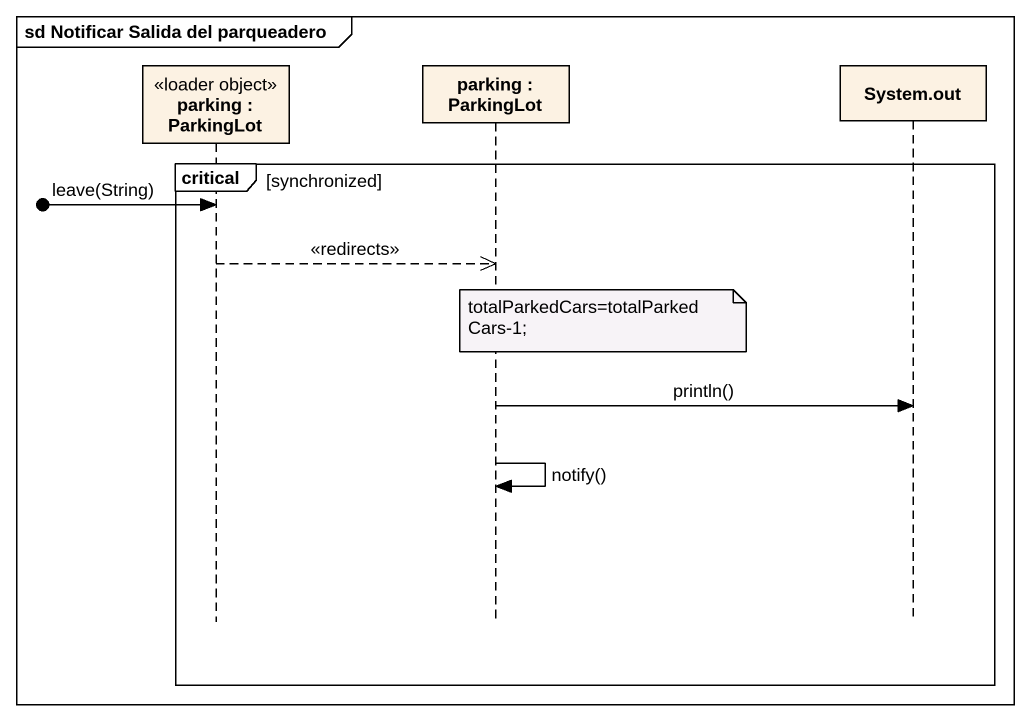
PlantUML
@startuml
mainframe sd Notificar Salida del parqueadero
hide footbox
participant "parking : ParkingLot" as parking <<loader object>>
participant "parking : ParkingLot" as parking_2
participant "System.out" as System_out

critical synchronized
  [o-> parking : leave(String)
  parking -->> parking_2 : <<redirects>>
  note over parking_2 : totalParkedCars=totalParkedCars-1;
  parking_2 -> System_out : println()
  parking_2 -> parking_2 : notify()
end
@enduml
